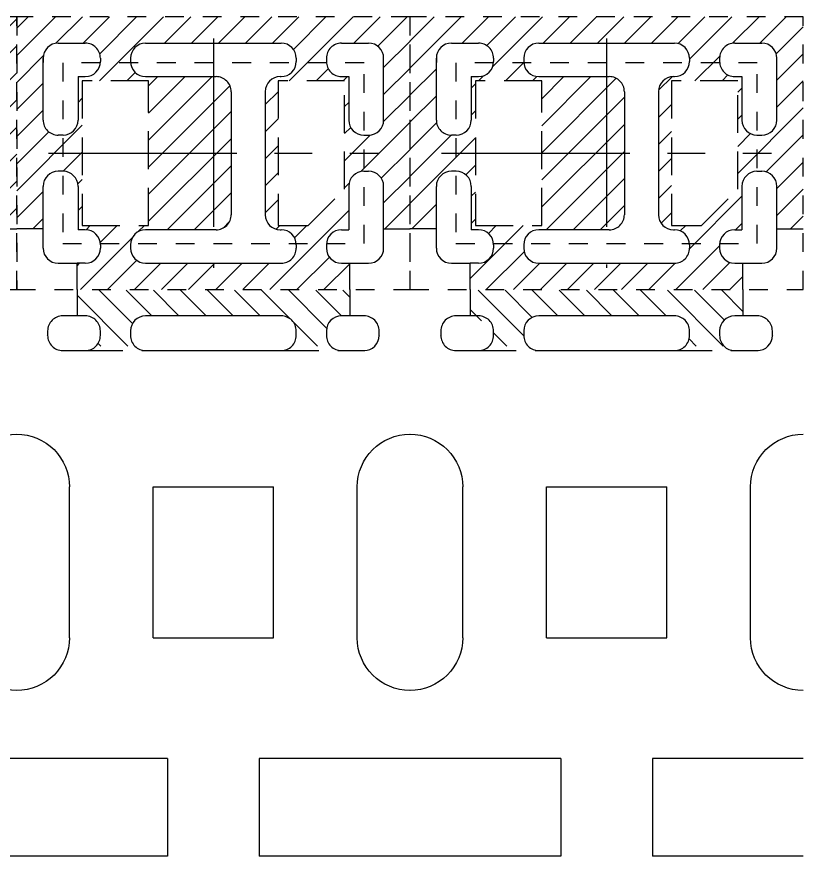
# Model space of a CAD drawing. Extents: x -1061 to -782, y -21 to 162.
# Drawn here: x -1043.5 to -1039.325, y 29.262 to 33.718 of the extents above; entities that cross this region are included whole.
import ezdxf

# ---------------------------------------------------------------- set-up
doc = ezdxf.new("R2010")
doc.units = 0
doc.header["$LTSCALE"] = 0.5
for name, pattern in [('CENTER', [2, 1.25, -0.25, 0.25, -0.25]), ('HIDDEN', [0.375, 0.25, -0.125]), ('HIDDEN2', [0.1875, 0.125, -0.0625])]:
    doc.linetypes.add(name, pattern=pattern)
for name, color, linetype in [('B', 5, 'Continuous'), ('C', 1, 'CENTER'), ('H', 4, 'HIDDEN'), ('hatch', 7, 'CENTER'), ('HATCH O-L', 7, 'HIDDEN2'), ('PACKAGE OL', 51, 'HIDDEN2')]:
    doc.layers.add(name, color=color, linetype=linetype)

# ---------------------------------------------------------------- blocks, each defined once
blk = doc.blocks.new('DFN1006-2L HOR BAR')
at = {"layer": 'hatch'}
h = blk.add_hatch(dxfattribs=at)
h.set_pattern_fill('ANSI31', color=256, scale=0.02)
h.set_pattern_definition([(44.99999999999999, (24.79119999999995, 6.368386978107423), (-0.0449012806053458, 0.0449012806053458), [])])
edge = h.paths.add_edge_path()
edge.add_line((1.041692857857157, -0.2916175149114224), (0.9131071421427635, -0.2916175149114224))
edge.add_arc((0.8774000000002217, -0.3266175149115043), 0.0499999999998671, -8.62692610943202, 44.427004001011085, ccw=False)
edge.add_arc((0.8774000000500166, -0.3416175148531693), 0.0500000000581802, -90.00000005732119, 8.626926930213813, ccw=False)
edge.add_line((0.8773999999999944, -0.3916175149113314), (0.4274000000000627, -0.3916175149113314))
edge.add_arc((0.4274000000000627, -0.3416175149113769), 0.0499999999999437, 171.3730729462057, 270, ccw=False)
edge.add_arc((0.4274000000753233, -0.3266175147849708), 0.0499999999651701, 135.5729961629981, 188.6269262161415, ccw=False)
edge.add_line((0.3916928578574072, -0.2916175149114224), (0.2631071421427862, -0.2916175149114224))
edge.add_arc((0.2274000000001308, -0.3266175149113906), 0.0499999999999451, -90, 44.42700400082691, ccw=False)
edge.add_line((0.2274000000001308, -0.3766175149113451), (0.2000000000000739, -0.3766175149113451))
edge.add_line((0.2000000000000739, -0.3766175149113451), (0.2000000000000739, -0.4766175149114816))
edge.add_line((0.2000000000000739, -0.4766175149114816), (1.104800000000096, -0.4766175149112542))
edge.add_line((1.104800000000096, -0.4766175149112542), (1.104800000000096, -0.3916175149114451))
edge.add_line((1.104800000000096, -0.3916175149114451), (1.077399999999585, -0.3916175149116725))
edge.add_arc((1.077399999941604, -0.3416175148751108), 0.0500000000365385, 171.3730731050193, 270.0000000664405, ccw=False)
edge.add_arc((1.077399999999812, -0.3266175149113906), 0.0499999999999431, 135.5729959991731, 188.6269261739909, ccw=False)
at = {"layer": 'B'}
for p, q in [((0.4999999999994316, 1.400582485086033), (5.68e-14, 1.400582485086033)), ((0.4999999999994316, 1.076582485088579), (0.4999999999994316, 1.400582485086033)), ((1.304800000000113, 1.400582485086033), (0.8047999999994317, 1.400582485086033)), ((0.8047999999994317, 1.076582485088579), (0.8047999999994317, 1.400582485085919)), ((0.4999999999994316, 1.076582485088579), (5.68e-14, 1.076582485088579)), ((1.304800000000113, 1.076582485088579), (0.8047999999994317, 1.076582485088579)), ((0.1750000000000682, 0.6757824850884618), (0.1750000000000682, 0.1757824850884617)), ((0.4523999999994431, 0.6757824850884618), (0.8523999999994202, 0.6757824850884618)), ((0.4523999999994431, 0.6757824850884618), (0.4523999999994431, 0.1757824850886891)), ((0.8523999999994202, 0.6757824850884618), (0.8523999999994202, 0.1757824850886891)), ((1.129800000000045, 0.6757824850884618), (1.129800000000045, 0.1757824850884617)), ((0.4523999999994431, 0.1757824850886891), (0.8523999999994202, 0.1757824850886891)), ((0.1000000000000227, -0.3266175149112769), (0.1000000000000227, -0.3266175149112769)), ((0.2774000000000569, -0.3266175149112769), (0.2774000000000569, -0.3266175149112769)), ((0.3774000000000797, -0.3266175149112769), (0.3774000000000797, -0.3266175149112769)), ((1.0274, -0.3266175149112769), (1.0274, -0.3266175149112769))]:
    blk.add_line(p, q, dxfattribs=at)
for points in [[(0.1523999999997159, -0.2766175149113224), (0.2274000000001024, -0.2766175149113224, -0.4142135623731575), (0.2774000000000569, -0.3266175149112769), (0.2774000000000854, -0.3416175149113769, -0.4142135623731575), (0.2274000000001024, -0.3916175149113314), (0.152399999999659, -0.3916175149113314, -0.4142135623731575), (0.1023999999996477, -0.3416175149113769), (0.1023999999996761, -0.3266175149112769, -0.4142135623736361)], [(0.8774000000000796, -0.2766175149115497, -0.4142135623730743), (0.9274000000000341, -0.3266175149112769), (0.9274000000000626, -0.3266175149115043), (0.9274000000000341, -0.3416175149113769, -0.4142135623732823), (0.8774000000000228, -0.3916175149113314), (0.4274000000000342, -0.3916175149113314, -0.4142135623730535), (0.3774000000000868, -0.3416175149113769), (0.3774000000001081, -0.3266175149112769, -0.4142135623733032), (0.4274000000000911, -0.2766175149113224)]]:
    blk.add_lwpolyline(points, format="xyb", close=True, dxfattribs=at)
blk.add_lwpolyline([(1.15239999999958, -0.276617514911436, -0.4142135623728828), (1.202399999999585, -0.3266175149115043), (1.202399999999556, -0.3416175149116043, -0.4142135623734697), (1.152399999999545, -0.3916175149115588), (1.077400000000011, -0.3916175149113314, -0.4142135623730951), (1.027400000000085, -0.3416175149113769), (1.027400000000042, -0.3266175149112769, -0.4142135623731784), (1.077400000000011, -0.2766175149113224), (1.154800000000136, -0.2766175149113224)], format="xyb", dxfattribs=at)
for centre, start, end in [((0, 0.6757824850884618), 0, 90.00000000000487), ((1.304800000000113, 0.6757824850884618), 90, 180), ((0, 0.1757824850884617), 269.9999999999951, 0), ((1.304800000000113, 0.1757824850884617), 180, 270)]:
    blk.add_arc(centre, 0.175, start, end, dxfattribs=at)
at = {"layer": 'H'}
for p, q in [((0.2274000000001024, -0.2766175149113224), (0.4274000000000911, -0.2766175149113224)), ((0.8774000000001365, -0.2766175149113224), (1.077400000000011, -0.2766175149113224)), ((1.204800000000091, -0.3266175149115043), (1.204800000000091, -0.3266175149112769)), ((0.2000000000000455, -0.4790175149113339), (0.2000000000000455, -0.3916175149113314)), ((1.104800000000068, -0.4790175149113339), (1.104800000000071, -0.3916175149114451))]:
    blk.add_line(p, q, dxfattribs=at)
blk = doc.blocks.new('2 LOWER CROSS REF')
at = {"layer": 'hatch'}
h = blk.add_hatch(dxfattribs=at)
h.set_pattern_fill('ANSI31', color=256, scale=0.02)
h.set_pattern_definition([(45, (579.9705303876184, -37.98786412114714), (-0.0449012806053458, 0.0449012806053458), [])])
h.paths.add_polyline_path([(0.5650000000000582, -0.1099999999997863), (0.5650000000000582, -0.3149999999999409, -0.4142135623731002), (0.5150000000000823, -0.3649999999998954), (0.4524000000000683, -0.3650000000000091), (0.4250000000000185, -0.3649999999998954, -0.4142135623730951), (0.3750000000000391, -0.3149999999999409), (0.3750000000000462, -0.3040000000000873, -0.4142135623771627), (0.4250000000007362, -0.2540000000001328), (0.448999999999959, -0.2540000000004738), (0.4489999999999022, -0.1099999999997863, -0.4142135623730951), (0.4989999999998816, -0.0599999999998318), (0.5150000000000788, -0.0599999999998318, -0.4142135623730956)], flags=16)
h.paths.add_polyline_path([(0.5149999999997306, 0.0600000000000591), (0.4989999999996755, 0.0600000000000591, -0.4142135623709199), (0.4490000000000514, 0.1100000000000136), (0.4489999999999626, 0.2540000000000191), (0.4249999999995886, 0.2540000000001328, -0.4142135623716133), (0.3749999999998543, 0.3040000000000873), (0.3749999999998543, 0.3150000000000546, -0.4142135623733707), (0.4249999999998906, 0.3650000000000091), (0.5149999999999367, 0.3649999999998954, -0.4142135623731052), (0.5649999999999161, 0.3149999999999409), (0.5650000000000653, 0.1100000000001273, -0.4142135623753843)], flags=16)
h.paths.add_polyline_path([(0.4349999999998886, -0.1197493718552778), (0.3149999999998627, -0.2397493718552823), (0.214999999999872, -0.2397493718551686), (0.214999999999872, 0.2400000000000091), (0.4349999999998886, 0.2400000000000091)], flags=16)
h.paths.add_polyline_path([(0.2750000000000803, -0.3040000000004284), (0.2750000000000803, -0.3149999999999409, -0.4142135623729987), (0.2250000000001258, -0.3649999999998954), (-0.224999999999941, -0.3649999999998954, -0.414213562373169), (-0.2749999999999382, -0.3149999999999409), (-0.2749999999999098, -0.3039999999996326, -0.414213562373143), (-0.224999999999909, -0.253999999999678), (0.0090000000000039, -0.2540000000001328, 0.4142135623736612), (0.0590000000000792, -0.2040000000001783), (0.0590000000000828, 0.2040000000001783, 0.4142135623730975), (0.0090000000001069, 0.2540000000001328), (-0.2249999999999837, 0.2540000000000191, -0.4142135623730013), (-0.2749999999999595, 0.3039999999999736), (-0.2750000000000945, 0.3149999999994861, -0.4142135623765925), (-0.2250000000001151, 0.3650000000000091), (0.224999999999909, 0.3650000000000091, -0.4142135623730951), (0.2749999999998884, 0.3150000000000546), (0.2749999999998884, 0.304000000000201, -0.4142135623731897), (0.224999999999909, 0.2540000000002465), (0.2219999999979194, 0.2540000000001328, 0.4142135623619933), (0.1719999999998372, 0.2040000000001783), (0.1720000000000006, -0.2040000000000646, 0.4232986853145628), (0.2235006745447627, -0.2540224848243042, -0.4230252556558996)], flags=16)
h.paths.add_polyline_path([(-0.2149999999999608, -0.2399999999998954), (-0.4350000000000059, -0.2399999999998954), (-0.4349999999999988, 0.2400000000001228), (-0.2149999999999572, 0.2400000000000091)], flags=16)
h.paths.add_polyline_path([(-0.3749999999998756, -0.3039999999997462), (-0.374999999999897, -0.3150000000000546, -0.4142135623712179), (-0.4249999999996668, -0.3649999999998954), (-0.4523999999999973, -0.3650000000000091), (-0.514999999999958, -0.3649999999998954, -0.4142135623731053), (-0.5649999999999374, -0.3149999999999409), (-0.5649999999999232, -0.1099999999997863, -0.41421356237308), (-0.5149999999999438, -0.0599999999998318), (-0.4990000000000805, -0.0599999999998318, -0.4142135623731962), (-0.4490000000001011, -0.1099999999997863), (-0.4490000000001296, -0.2539999999999054), (-0.4249999999998551, -0.2539999999997917, -0.414213562372999)], flags=16)
h.paths.add_polyline_path([(-0.4249999999999226, 0.2540000000000191), (-0.4489999999999626, 0.2540000000000191), (-0.4490000000001225, 0.1100000000000136, -0.4142135623730016), (-0.4990000000001018, 0.0600000000000591), (-0.5150000000000042, 0.0600000000000591, -0.4142135623731153), (-0.56499999999998, 0.1100000000000136), (-0.5650000000001292, 0.3150000000000546, -0.4142135623727103), (-0.5150000000002138, 0.3650000000000091), (-0.4250000000001144, 0.3650000000001228, -0.4142135623734645), (-0.3750000000000746, 0.3150000000001683), (-0.3749999999999467, 0.3039999999999736, -0.4142135623731888)], flags=16)
h.paths.add_polyline_path([(-0.6523999999999042, 0.4524000000001252), (-0.6523999999999007, -0.2508101497348889), (-0.5649999999999303, -0.2508101497348889), (-0.5649999999999374, -0.3149999999999409, 0.4142135623731063), (-0.514999999999958, -0.3649999999998954), (-0.4523999999999973, -0.3650000000000091), (-0.4523999999999973, -0.4523999999998978), (0.4524000000000399, -0.4524000000000115), (0.4524000000000612, -0.3650000000000091), (0.5150000000000788, -0.3649999999998954, 0.4142135623730952), (0.5650000000000582, -0.3149999999999409), (0.5650000000000582, -0.2508101497348889), (0.6524000000001138, -0.2508101497348889), (0.6524000000001138, 0.4524000000001252)])
at = {"layer": 'B'}
for p, q in [((-0.515000000000164, 0.3650000000000091), (-0.4250000000001038, 0.3650000000001228)), ((-0.2250000000000938, 0.3650000000000091), (0.2249999999998877, 0.3650000000000091)), ((0.424999999999919, 0.3650000000001228), (0.5149999999999793, 0.3650000000000091)), ((-0.5649999999999836, 0.1100000000000136), (-0.5649999999999693, 0.3150000000000546)), ((-0.565000000000218, 0.3149999999992588), (-0.5649999999999693, 0.3008073651761833)), ((-0.375000000000071, 0.3150000000001683), (-0.375000000000071, 0.3039999999999736)), ((-0.2750000000000909, 0.3150000000000546), (-0.2750000000000874, 0.3039999999999736)), ((0.274999999999892, 0.3150000000000546), (0.274999999999892, 0.304000000000201)), ((0.3749999999998579, 0.3150000000000546), (0.3749999999998614, 0.3040000000000873)), ((0.5650000000000617, 0.1100000000000136), (0.5650000000000688, 0.3149999999999409)), ((-0.4489999999999626, 0.2540000000000191), (-0.4490000000000088, 0.1100000000000136)), ((-0.448999999999959, 0.2540000000000191), (-0.4249999999999368, 0.2540000000000191)), ((-0.2249999999999481, 0.2540000000001328), (0.0090000000000714, 0.2540000000001328)), ((0.2219999999998379, 0.2540000000001328), (0.2249999999998877, 0.2540000000001328)), ((0.4249999999998551, 0.2540000000001328), (0.4489999999999626, 0.2540000000000191)), ((0.4489999999999626, 0.2540000000000191), (0.4490000000000088, 0.1100000000000136)), ((0.0590000000000828, 0.2040000000001783), (0.0590000000000792, -0.2040000000001783)), ((0.1720000000000006, 0.2040000000001783), (0.171999999999997, -0.2040000000000646)), ((-0.4990000000001232, 0.0600000000000591), (-0.5149999999998727, 0.0600000000000591)), ((-0.4999999999999574, 0.0600000000000591), (-0.4999999999999716, 0.0600000000000591)), ((0.4990000000000521, 0.0600000000001728), (0.5150000000001711, 0.0600000000000591)), ((0.5000000000000427, 0.0600000000000591), (0.500000000000057, 0.0600000000000591)), ((-0.4990000000001018, -0.0599999999998318), (-0.5149999999999224, -0.0599999999998318)), ((-0.4999999999999574, -0.0599999999998318), (-0.4999999999998579, -0.0599999999998318)), ((0.4989999999999029, -0.0599999999998318), (0.5150000000000575, -0.0599999999998318)), ((0.5000000000000427, -0.0599999999998318), (0.4999999999999432, -0.0599999999998318)), ((-0.5649999999999338, -0.3149999999999409), (-0.5649999999999267, -0.1099999999997863)), ((-0.4490000000000798, -0.1099999999997863), (-0.4490000000001296, -0.2540133204232688)), ((0.448999999999959, -0.1099999999997863), (0.448999999999959, -0.2540000000004738)), ((0.5650000000000617, -0.3149999999999409), (0.5650000000000617, -0.1099999999997863)), ((-0.4249999999998515, -0.2539999999999054), (-0.4490000000001296, -0.2539999999999054)), ((0.0090000000000572, -0.2540000000001328), (-0.2249999999998842, -0.2540000000000191)), ((0.22199999999998, -0.2540000000000191), (0.2250000000001364, -0.2540000000004738)), ((0.4250000000000683, -0.2540000000001328), (0.448999999999959, -0.2540000000004738)), ((-0.3749999999999041, -0.3039999999997462), (-0.3749999999999005, -0.3149999999999409)), ((-0.2749999999999346, -0.3039999999996326), (-0.2749999999999346, -0.3149999999999409)), ((0.2750000000000803, -0.3040000000004284), (0.2750000000000767, -0.3149999999999409)), ((0.3750000000000426, -0.3040000000000873), (0.3750000000000426, -0.3149999999999409)), ((-0.5149999999999367, -0.3650000000000091), (-0.4523999999999973, -0.3650000000000091)), ((-0.4249999999998267, -0.3649999999998954), (-0.4523999999999973, -0.3650000000000091)), ((-0.2249999999999375, -0.3650000000000091), (0.2250000000000725, -0.3650000000000091)), ((0.4250000000000398, -0.3650000000000091), (0.4524000000000683, -0.3650000000000091)), ((0.4524000000000683, -0.3650000000000091), (0.5150000000000575, -0.3650000000000091))]:
    blk.add_line(p, q, dxfattribs=at)
for centre, radius, start, end in [((-0.5150000000001285, 0.3150000000000546), 0.05, 90.00000000003662, 180), ((-0.4250000000000754, 0.3150000000001683), 0.05, 0, 90.00000000003662), ((-0.2250000000000938, 0.3150000000000546), 0.05, 90, 180), ((0.2249999999998877, 0.3150000000000546), 0.05, 0, 90), ((0.4249999999998551, 0.3150000000000546), 0.05, 89.99999999992671, 180.000000000013), ((0.5149999999999153, 0.3149999999999409), 0.05, 0, 89.99999999992671), ((-0.4249999999999475, 0.3039999999999736), 0.05, 270.0000000000236, 0), ((-0.2249999999999588, 0.3039999999999736), 0.05, 180, 269.9999999999764), ((0.2249999999998877, 0.304000000000201), 0.05, 270, 0), ((0.4249999999998551, 0.3040000000000873), 0.05, 179.999999999987, 270.0000000000733), ((0.0090000000000821, 0.2040000000001783), 0.05, 0, 90.00000000001282), ((0.2219999999998379, 0.2040000000001783), 0.05, 90, 180), ((-0.5149999999999793, 0.1100000000000136), 0.05, 180, 270.0000000001241), ((-0.4990000000001232, 0.1100000000000136), 0.05, 270, 0), ((0.4990000000000521, 0.1100000000000136), 0.05, 180, 270), ((0.5150000000000646, 0.1100000000000136), 0.05, 270.0000000001241, 0), ((-0.5149999999999224, -0.1099999999997863), 0.05, 90, 180), ((-0.4990000000001018, -0.1099999999997863), 0.05, 0, 89.99999999986973), ((0.4989999999999029, -0.1099999999997863), 0.05, 90.00000000013027, 180), ((0.5150000000000575, -0.1099999999997863), 0.05, 0, 90), ((0.0090000000000785, -0.2040000000001783), 0.05, 269.9999999999743, 0), ((0.2220000000000013, -0.2040000000000646), 0.0500000000000002, 180, 270), ((-0.4249999999998764, -0.3039999999997462), 0.05, 0, 90), ((-0.224999999999909, -0.3039999999996326), 0.05, 90, 180), ((0.2250000000000796, -0.3040000000004284), 0.05, 0, 90), ((0.4250000000000469, -0.3040000000000873), 0.05, 90, 180), ((-0.5149999999999367, -0.3149999999999409), 0.05, 180, 270), ((-0.4249999999998977, -0.3149999999999409), 0.05, 270.0000000000843, 0), ((-0.2249999999999375, -0.3149999999999409), 0.05, 180.000000000013, 270), ((0.2250000000000796, -0.3149999999999409), 0.0500000000000001, 270, 5.21102e-11), ((0.4250000000000398, -0.3149999999999409), 0.05, 180, 270), ((0.5150000000000575, -0.3149999999999409), 0.05, 270, 0)]:
    blk.add_arc(centre, radius, start, end, dxfattribs=at)
at = {"layer": 'C'}
for p, q in [((2.84e-14, 0.3801829742288873), (2.84e-14, -0.3801829742287737)), ((-0.5476478722188319, 0), (0.5476478722188887, 0))]:
    blk.add_line(p, q, dxfattribs=at)
at = {"layer": 'H', "color": 6}
for p, q in [((-0.5649999999999338, -0.2508101497348889), (-0.6523999999999007, -0.2508101497348889)), ((0.5650000000000617, -0.2508101497348889), (0.6524000000000996, -0.2508101497348889)), ((-0.4523999999999973, -0.4523999999998978), (-0.4523999999999973, -0.3650000000000091)), ((0.4524000000000399, -0.4523999999998978), (0.4524000000000612, -0.3650000000000091))]:
    blk.add_line(p, q, dxfattribs=at)
at = {"layer": 'H'}
for points in [[(-0.2149999999999608, -0.2399999999998954), (-0.2149999999999572, 0.2400000000000091), (-0.4349999999999988, 0.2400000000001228), (-0.4350000000000059, -0.2399999999998954)], [(0.3149999999998627, -0.2397493718552823), (0.4349999999998886, -0.1197493718552778), (0.4349999999998886, 0.2400000000000091), (0.214999999999872, 0.2400000000000091), (0.214999999999872, -0.2397493718551686)]]:
    blk.add_lwpolyline(points, close=True, dxfattribs=at)
at = {"layer": 'HATCH O-L'}
blk.add_lwpolyline([(-0.6523999999999042, 0.4524000000002389), (-0.6523999999999007, -0.4523999999998978), (0.6524000000001138, -0.4524000000000115), (0.6524000000001138, 0.4524000000001252), (-0.6523999999999007, 0.4524000000001252)], dxfattribs=at)
at = {"layer": 'PACKAGE OL'}
blk.add_lwpolyline([(0.500000000000071, -0.2999999999999545), (0.5000000000000285, 0.3000000000000682), (-0.499999999999929, 0.3000000000000682), (-0.499999999999929, -0.2999999999999545)], close=True, dxfattribs=at)
blk = doc.blocks.new('3 LOWER CROSS REF')
at = {"layer": 'hatch'}
h = blk.add_hatch(dxfattribs=at)
h.set_pattern_fill('ANSI31', color=256, scale=0.02)
h.set_pattern_definition([(45, (581.5343762673427, -34.41653450351168), (-0.0449012806053458, 0.0449012806053458), [])])
h.paths.add_polyline_path([(-0.2750000000000945, 0.3150000000000546, -0.4142135623731902), (-0.2250000000001151, 0.3650000000000091), (0.224999999999909, 0.3650000000000091, -0.4142135623730951), (0.2749999999998884, 0.3150000000000546), (0.2749999999998884, 0.304000000000201, -0.4142135623731897), (0.224999999999909, 0.2540000000002465), (0.2219999999979194, 0.2540000000001328, 0.4142135623619936), (0.1719999999998372, 0.2040000000001783), (0.1720000000000006, -0.2040000000000646, 0.4232986853145622), (0.2235006745447627, -0.2540224848243042, -0.4230252556558992), (0.2750000000000803, -0.3040000000004284), (0.2750000000000803, -0.3149999999999409, -0.4142135623730006), (0.2250000000001258, -0.3649999999998954), (-0.224999999999941, -0.3649999999998954, -0.414213562373169), (-0.2749999999999382, -0.3149999999999409), (-0.2749999999999098, -0.3039999999996326, -0.4142135623731431), (-0.224999999999909, -0.253999999999678), (0.0090000000000039, -0.2540000000001328, 0.4142135623736611), (0.0590000000000792, -0.2040000000001783), (0.0590000000000828, 0.2040000000001783, 0.4142135623730974), (0.0090000000001069, 0.2540000000001328), (-0.2249999999999837, 0.2540000000000191, -0.4142135623730005), (-0.2749999999999595, 0.3039999999999736)], flags=16)
h.paths.add_polyline_path([(-0.2149999999999572, 0.2400000000000091), (-0.2149999999999608, -0.2399999999998954), (-0.4350000000000059, -0.2399999999998954), (-0.4349999999999988, 0.2400000000001228)], flags=16)
h.paths.add_polyline_path([(-0.4490000000001011, -0.1099999999997863), (-0.4490000000001296, -0.2539999999999054), (-0.4249999999998551, -0.2539999999997917, -0.4142135623730009), (-0.3749999999998756, -0.3039999999997462), (-0.374999999999897, -0.3150000000000546, -0.4142135623712177), (-0.4249999999996668, -0.3649999999998954), (-0.4523999999999973, -0.3650000000000091), (-0.514999999999958, -0.3649999999998954, -0.4142135623731056), (-0.5649999999999374, -0.3149999999999409), (-0.5649999999999232, -0.1099999999997863, -0.41421356237308), (-0.5149999999999438, -0.0599999999998318), (-0.499000000000077, -0.0599999999998318, -0.4142135623731953)], flags=16)
h.paths.add_polyline_path([(0.214999999999872, 0.2400000000000091), (0.4349999999998886, 0.2400000000000091), (0.4349999999998886, -0.1197493718552778), (0.3149999999998627, -0.2397493718552823), (0.214999999999872, -0.2397493718551686)], flags=16)
h.paths.add_polyline_path([(0.3749999999998543, 0.3150000000000546, -0.4142135623735627), (0.4249999999998906, 0.3650000000000091), (0.5149999999999367, 0.3649999999998954, -0.4142135623731052), (0.5649999999999161, 0.3149999999999409), (0.5650000000000653, 0.1100000000001273, -0.4142135623753842), (0.5149999999997306, 0.0600000000000591), (0.4989999999996755, 0.0600000000000591, -0.4142135623709199), (0.4490000000000514, 0.1100000000000136), (0.4489999999999626, 0.2540000000000191), (0.4249999999995886, 0.2540000000001328, -0.4142135623716134), (0.3749999999998543, 0.3040000000000873)], flags=16)
h.paths.add_polyline_path([(0.498999999999878, -0.0599999999998318), (0.5150000000000788, -0.0599999999998318, -0.4142135623730951), (0.5650000000000582, -0.1099999999997863), (0.5650000000000582, -0.3149999999999409, -0.4142135623731004), (0.5150000000000788, -0.3649999999998954), (0.4524000000000683, -0.3650000000000091), (0.4250000000000185, -0.3649999999998954, -0.4142135623730951), (0.3750000000000391, -0.3149999999999409), (0.3750000000000462, -0.3040000000000873, -0.4142135623771631), (0.4250000000007362, -0.2540000000001328), (0.448999999999959, -0.2540000000004738), (0.4489999999999022, -0.1099999999997863, -0.4142135623730945)], flags=16)
h.paths.add_polyline_path([(-0.4523999999999866, 0.4524000000001252), (-0.4523999999999831, 0.3650000000001228), (-0.4250000000001144, 0.3650000000001228, -0.4142135623734651), (-0.3750000000000746, 0.3150000000001683), (-0.3749999999999467, 0.3039999999999736, -0.4142135623731901), (-0.4249999999999226, 0.2540000000000191), (-0.4489999999999626, 0.2540000000000191), (-0.4490000000001225, 0.1100000000000136, -0.4142135623730013), (-0.4990000000001018, 0.0600000000000591), (-0.5150000000000042, 0.0600000000000591, -0.4142135623731153), (-0.56499999999998, 0.1100000000000136), (-0.5649999999999729, 0.2508073651761151), (-0.6523999999999042, 0.2508073651760014), (-0.6523999999999007, -0.2508101497348889), (-0.5649999999999303, -0.2508101497348889), (-0.5649999999999374, -0.3149999999999409, 0.4142135623731054), (-0.514999999999958, -0.3649999999998954), (-0.4523999999999973, -0.3650000000000091), (-0.4523999999999973, -0.4523999999998978), (0.4524000000000399, -0.4524000000000115), (0.4524000000000612, -0.3650000000000091), (0.5150000000000788, -0.3649999999998954, 0.4142135623730966), (0.5650000000000582, -0.3149999999999409), (0.5650000000000582, -0.2508101497348889), (0.6524000000001138, -0.2508101497348889), (0.6524000000001138, 0.4524000000001252)])
at = {"layer": 'B'}
for p, q in [((-0.515000000000164, 0.3650000000000091), (-0.4250000000001038, 0.3650000000001228)), ((-0.2250000000000938, 0.3650000000000091), (0.2249999999998877, 0.3650000000000091)), ((0.424999999999919, 0.3650000000001228), (0.5149999999999793, 0.3650000000000091)), ((-0.5649999999999836, 0.1100000000000136), (-0.5649999999999693, 0.3150000000000546)), ((-0.565000000000218, 0.3149999999992588), (-0.5649999999999693, 0.3008073651761833)), ((-0.375000000000071, 0.3150000000001683), (-0.375000000000071, 0.3039999999999736)), ((-0.2750000000000909, 0.3150000000000546), (-0.2750000000000874, 0.3039999999999736)), ((0.274999999999892, 0.3150000000000546), (0.274999999999892, 0.304000000000201)), ((0.3749999999998579, 0.3150000000000546), (0.3749999999998614, 0.3040000000000873)), ((0.5650000000000617, 0.1100000000000136), (0.5650000000000688, 0.3149999999999409)), ((-0.4489999999999626, 0.2540000000000191), (-0.4490000000000088, 0.1100000000000136)), ((-0.448999999999959, 0.2540000000000191), (-0.4249999999999368, 0.2540000000000191)), ((-0.2249999999999481, 0.2540000000001328), (0.0090000000000714, 0.2540000000001328)), ((0.2219999999998379, 0.2540000000001328), (0.2249999999998877, 0.2540000000001328)), ((0.4249999999998551, 0.2540000000001328), (0.4489999999999626, 0.2540000000000191)), ((0.4489999999999626, 0.2540000000000191), (0.4490000000000088, 0.1100000000000136)), ((0.0590000000000828, 0.2040000000001783), (0.0590000000000792, -0.2040000000001783)), ((0.1720000000000006, 0.2040000000001783), (0.171999999999997, -0.2040000000000646)), ((-0.4990000000001232, 0.0600000000000591), (-0.5149999999998727, 0.0600000000000591)), ((-0.4999999999999574, 0.0600000000000591), (-0.4999999999999716, 0.0600000000000591)), ((0.4990000000000521, 0.0600000000001728), (0.5150000000001711, 0.0600000000000591)), ((0.5000000000000427, 0.0600000000000591), (0.500000000000057, 0.0600000000000591)), ((-0.4990000000001018, -0.0599999999998318), (-0.5149999999999224, -0.0599999999998318)), ((-0.4999999999999574, -0.0599999999998318), (-0.4999999999998579, -0.0599999999998318)), ((0.4989999999999029, -0.0599999999998318), (0.5150000000000575, -0.0599999999998318)), ((0.5000000000000427, -0.0599999999998318), (0.4999999999999432, -0.0599999999998318)), ((-0.5649999999999338, -0.3149999999999409), (-0.5649999999999267, -0.1099999999997863)), ((-0.4490000000000798, -0.1099999999997863), (-0.4490000000001296, -0.2540133204232688)), ((0.448999999999959, -0.1099999999997863), (0.448999999999959, -0.2540000000004738)), ((0.5650000000000617, -0.3149999999999409), (0.5650000000000617, -0.1099999999997863)), ((-0.4249999999998515, -0.2539999999999054), (-0.4490000000001296, -0.2539999999999054)), ((0.0090000000000572, -0.2540000000001328), (-0.2249999999998842, -0.2540000000000191)), ((0.22199999999998, -0.2540000000000191), (0.2250000000001364, -0.2540000000004738)), ((0.4250000000000683, -0.2540000000001328), (0.448999999999959, -0.2540000000004738)), ((-0.3749999999999041, -0.3039999999997462), (-0.3749999999999005, -0.3149999999999409)), ((-0.2749999999999346, -0.3039999999996326), (-0.2749999999999346, -0.3149999999999409)), ((0.2750000000000803, -0.3040000000004284), (0.2750000000000767, -0.3149999999999409)), ((0.3750000000000426, -0.3040000000000873), (0.3750000000000426, -0.3149999999999409)), ((-0.5149999999999367, -0.3650000000000091), (-0.4523999999999973, -0.3650000000000091)), ((-0.4249999999998267, -0.3649999999998954), (-0.4523999999999973, -0.3650000000000091)), ((-0.2249999999999375, -0.3650000000000091), (0.2250000000000725, -0.3650000000000091)), ((0.4250000000000398, -0.3650000000000091), (0.4524000000000683, -0.3650000000000091)), ((0.4524000000000683, -0.3650000000000091), (0.5150000000000575, -0.3650000000000091))]:
    blk.add_line(p, q, dxfattribs=at)
for centre, radius, start, end in [((-0.5150000000001285, 0.3150000000000546), 0.05, 90.00000000003662, 180), ((-0.4250000000000754, 0.3150000000001683), 0.05, 0, 90.00000000003662), ((-0.2250000000000938, 0.3150000000000546), 0.05, 90, 180), ((0.2249999999998877, 0.3150000000000546), 0.05, 0, 90), ((0.4249999999998551, 0.3150000000000546), 0.05, 89.99999999992671, 180.000000000013), ((0.5149999999999153, 0.3149999999999409), 0.05, 0, 89.99999999992671), ((-0.4249999999999475, 0.3039999999999736), 0.05, 270.0000000000236, 0), ((-0.2249999999999588, 0.3039999999999736), 0.05, 180, 269.9999999999764), ((0.2249999999998877, 0.304000000000201), 0.05, 270, 0), ((0.4249999999998551, 0.3040000000000873), 0.05, 179.999999999987, 270.0000000000733), ((0.0090000000000821, 0.2040000000001783), 0.05, 0, 90.00000000001282), ((0.2219999999998379, 0.2040000000001783), 0.05, 90, 180), ((-0.5149999999999793, 0.1100000000000136), 0.05, 180, 270.0000000001241), ((-0.4990000000001232, 0.1100000000000136), 0.05, 270, 0), ((0.4990000000000521, 0.1100000000000136), 0.05, 180, 270), ((0.5150000000000646, 0.1100000000000136), 0.05, 270.0000000001241, 0), ((-0.5149999999999224, -0.1099999999997863), 0.05, 90, 180), ((-0.4990000000001018, -0.1099999999997863), 0.05, 0, 89.99999999986973), ((0.4989999999999029, -0.1099999999997863), 0.05, 90.00000000013027, 180), ((0.5150000000000575, -0.1099999999997863), 0.05, 0, 90), ((0.0090000000000785, -0.2040000000001783), 0.05, 269.9999999999743, 0), ((0.2220000000000013, -0.2040000000000646), 0.0500000000000002, 180, 270), ((-0.4249999999998764, -0.3039999999997462), 0.05, 0, 90), ((-0.224999999999909, -0.3039999999996326), 0.05, 90, 180), ((0.2250000000000796, -0.3040000000004284), 0.05, 0, 90), ((0.4250000000000469, -0.3040000000000873), 0.05, 90, 180), ((-0.5149999999999367, -0.3149999999999409), 0.05, 180, 270), ((-0.4249999999998977, -0.3149999999999409), 0.05, 270.0000000000843, 0), ((-0.2249999999999375, -0.3149999999999409), 0.05, 180.000000000013, 270), ((0.2250000000000796, -0.3149999999999409), 0.0500000000000001, 270, 5.21102e-11), ((0.4250000000000398, -0.3149999999999409), 0.05, 180, 270), ((0.5150000000000575, -0.3149999999999409), 0.05, 270, 0)]:
    blk.add_arc(centre, radius, start, end, dxfattribs=at)
at = {"layer": 'C'}
for p, q in [((2.84e-14, 0.3801829742288873), (2.84e-14, -0.3801829742287737)), ((-0.5476478722188319, 0), (0.5476478722188887, 0))]:
    blk.add_line(p, q, dxfattribs=at)
at = {"layer": 'H', "color": 6}
for p, q in [((-0.4523999999999831, 0.3650000000001228), (-0.4523999999999866, 0.4524000000001252)), ((-0.5649999999999764, 0.2508073651761151), (-0.6523999999999149, 0.2508073651760014)), ((0.5650000000000617, -0.2508101497348889), (0.6524000000000996, -0.2508101497348889)), ((0.4524000000000399, -0.4523999999998978), (0.4524000000000612, -0.3650000000000091))]:
    blk.add_line(p, q, dxfattribs=at)
at = {"layer": 'H'}
for p, q in [((-0.5649999999999338, -0.2508101497348889), (-0.6523999999999007, -0.2508101497348889)), ((-0.4523999999999973, -0.4523999999998978), (-0.4523999999999973, -0.3650000000000091))]:
    blk.add_line(p, q, dxfattribs=at)
for points in [[(-0.2149999999999608, -0.2399999999998954), (-0.2149999999999572, 0.2400000000000091), (-0.4349999999999988, 0.2400000000001228), (-0.4350000000000059, -0.2399999999998954)], [(0.3149999999998627, -0.2397493718552823), (0.4349999999998886, -0.1197493718552778), (0.4349999999998886, 0.2400000000000091), (0.214999999999872, 0.2400000000000091), (0.214999999999872, -0.2397493718551686)]]:
    blk.add_lwpolyline(points, close=True, dxfattribs=at)
at = {"layer": 'HATCH O-L'}
blk.add_lwpolyline([(-0.6523999999999042, 0.4524000000002389), (-0.6523999999999007, -0.4523999999998978), (0.6524000000001138, -0.4524000000000115), (0.6524000000001138, 0.4524000000001252), (-0.6523999999999007, 0.4524000000001252)], dxfattribs=at)
at = {"layer": 'PACKAGE OL'}
blk.add_lwpolyline([(0.500000000000071, -0.2999999999999545), (0.5000000000000285, 0.3000000000000682), (-0.499999999999929, 0.3000000000000682), (-0.499999999999929, -0.2999999999999545)], close=True, dxfattribs=at)

msp = doc.modelspace()

# ---------------------------------------------------------------- block references
at = {"xscale": -1.6, "yscale": 1.6, "zscale": 1.6, "rotation": 180}
for p in [(-1045.587834785952, 31.50341041681191), (-1043.500154785952, 31.50341041681191), (-1041.412474785953, 31.50341041681191)]:
    msp.add_blockref('DFN1006-2L HOR BAR', p, dxfattribs=at)
at = {"layer": 'hatch', "xscale": 1.6, "yscale": 1.6, "zscale": 1.6}
for name, p in [('3 LOWER CROSS REF', (-1044.543994785952, 32.99367844066865)), ('2 LOWER CROSS REF', (-1042.456314785952, 32.99367844066865)), ('2 LOWER CROSS REF', (-1040.368634785953, 32.99367844066819))]:
    msp.add_blockref(name, p, dxfattribs=at)

doc.saveas('drawing.dxf')
